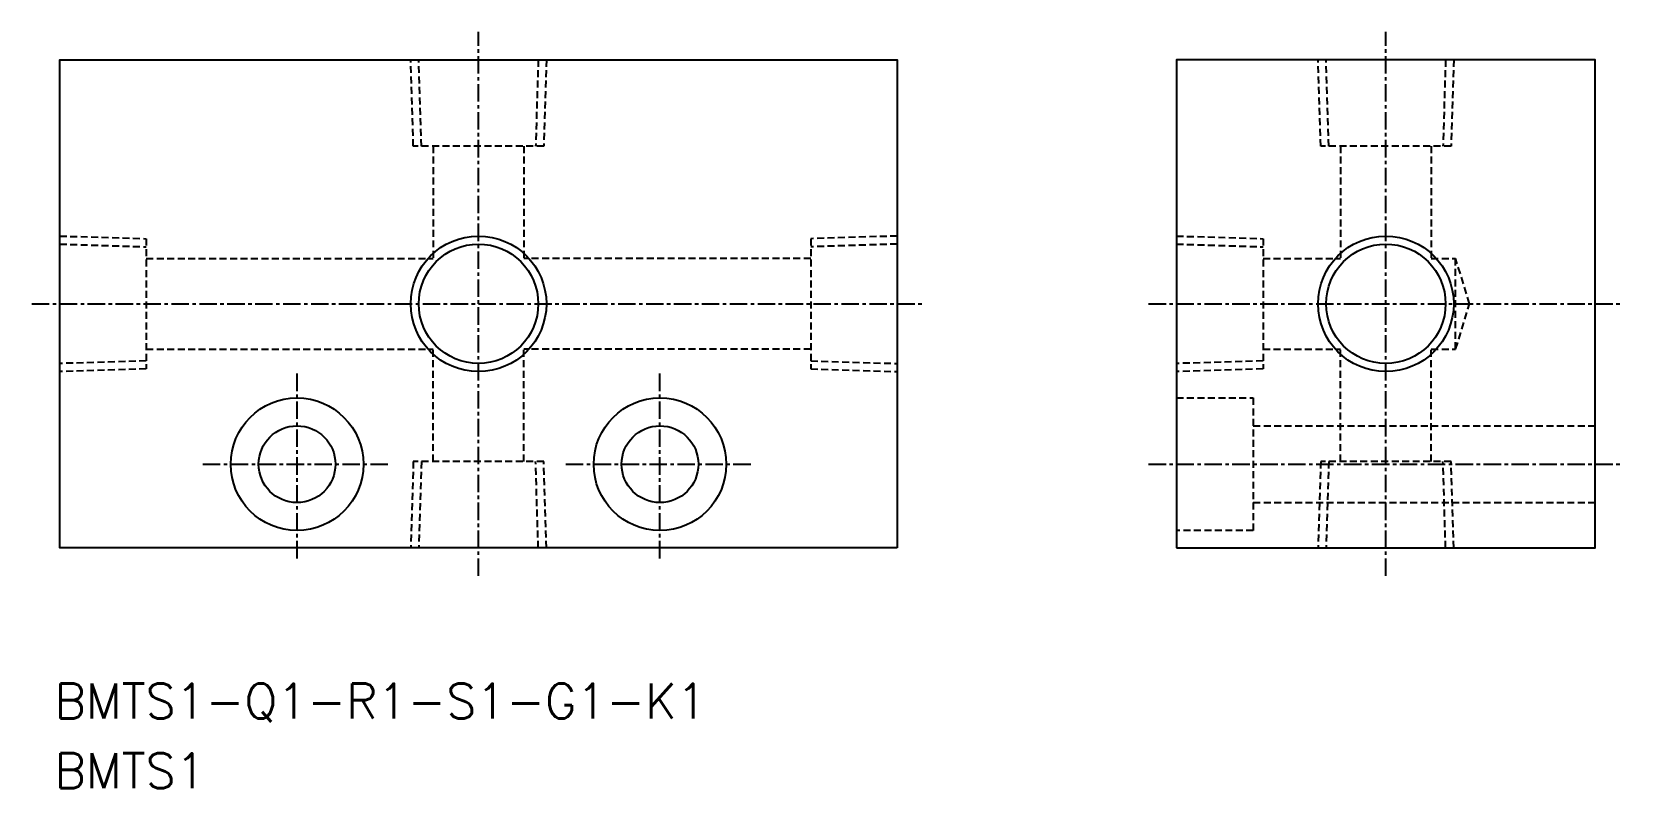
# Model space of a CAD drawing. Extents: x 75 to 189, y 70 to 124.
import ezdxf
from ezdxf.enums import TextEntityAlignment as Align

# ---------------------------------------------------------------- set-up
doc = ezdxf.new("R2010")
doc.units = 0
doc.linetypes.add('CENTER', pattern=[2, 1.25, -0.25, 0.25, -0.25])
doc.linetypes.add('DASHED', pattern=[0.75, 0.5, -0.25])
doc.layers.get('0').update_dxf_attribs({"linetype": 'CONTINUOUS'})
doc.layers.add('CENTER', color=1, linetype='CENTER')
doc.styles.get("Standard").update_dxf_attribs({"font": 'txt.shx', "bigfont": 'extfont.shx'})

msp = doc.modelspace()

# ---------------------------------------------------------------- linework, layer by layer
at = {"color": 3, "linetype": 'DASHED'}
for p, q in [((102.33, 116.3), (102.14, 122.5)), ((102.91, 116.3), (102.72, 122.5)), ((111.28, 122.5), (111.09, 116.3)), ((111.86, 122.5), (111.67, 116.3)), ((167.33, 116.3), (167.14, 122.5)), ((167.91, 116.3), (167.72, 122.5)), ((176.28, 122.5), (176.09, 116.3)), ((176.86, 122.5), (176.67, 116.3)), ((111.67, 116.3), (102.33, 116.3)), ((103.75, 116.3), (103.75, 108.25)), ((110.25, 116.3), (110.25, 108.25)), ((176.67, 116.3), (167.33, 116.3)), ((168.75, 116.3), (168.75, 108.25)), ((175.25, 116.3), (175.25, 108.25)), ((77, 109.86), (83.2, 109.67)), ((83.2, 109.67), (83.2, 100.33)), ((137, 109.86), (130.8, 109.67)), ((130.8, 109.67), (130.8, 100.33)), ((157, 109.86), (163.2, 109.67)), ((163.2, 109.67), (163.2, 100.33)), ((77, 109.28), (83.2, 109.09)), ((137, 109.28), (130.8, 109.09)), ((157, 109.28), (163.2, 109.09)), ((83.2, 108.25), (103.75, 108.25)), ((130.8, 108.25), (110.25, 108.25)), ((163.2, 108.25), (168.75, 108.25)), ((175.25, 108.25), (177, 108.25)), ((177, 101.75), (177, 108.25)), ((178, 105), (177, 108.25)), ((177, 101.75), (178, 105)), ((83.2, 101.75), (103.75, 101.75)), ((103.75, 93.7), (103.75, 101.75)), ((130.8, 101.75), (110.25, 101.75)), ((110.25, 93.7), (110.25, 101.75)), ((163.2, 101.75), (168.75, 101.75)), ((168.75, 93.7), (168.75, 101.75)), ((175.25, 93.7), (175.25, 101.75)), ((175.25, 101.75), (177, 101.75)), ((83.2, 100.91), (77, 100.72)), ((83.2, 100.33), (77, 100.14)), ((130.8, 100.91), (137, 100.72)), ((130.8, 100.33), (137, 100.14)), ((163.2, 100.91), (157, 100.72)), ((163.2, 100.33), (157, 100.14)), ((157, 98.25), (162.5, 98.25)), ((162.5, 98.25), (162.5, 88.75)), ((162.5, 96.25), (187, 96.25)), ((102.33, 93.7), (102.14, 87.5)), ((111.67, 93.7), (102.33, 93.7)), ((102.91, 93.7), (102.72, 87.5)), ((111.28, 87.5), (111.09, 93.7)), ((111.86, 87.5), (111.67, 93.7)), ((167.33, 93.7), (167.14, 87.5)), ((176.67, 93.7), (167.33, 93.7)), ((167.91, 93.7), (167.72, 87.5)), ((176.28, 87.5), (176.09, 93.7)), ((176.86, 87.5), (176.67, 93.7)), ((162.5, 90.75), (187, 90.75)), ((162.5, 88.75), (157, 88.75))]:
    msp.add_line(p, q, dxfattribs=at)
at = {"color": 7, "linetype": 'CONTINUOUS'}
for points in [[(137, 87.5), (77, 87.5), (77, 122.5), (137, 122.5)], [(157, 87.5), (187, 87.5), (187, 122.5), (157, 122.5)]]:
    msp.add_lwpolyline(points, close=True, dxfattribs=at)
at = {"color": 3, "linetype": 'CONTINUOUS'}
for centre in [(107, 105), (172, 105)]:
    msp.add_circle(centre, 4.86, dxfattribs=at)
at = {"color": 7, "linetype": 'CONTINUOUS'}
for centre, radius in [((107, 105), 4.28), ((172, 105), 4.28), ((94, 93.5), 4.75), ((120, 93.5), 4.75), ((94, 93.5), 2.75), ((120, 93.5), 2.75)]:
    msp.add_circle(centre, radius, dxfattribs=at)
at = {"layer": 'CENTER', "color": 1, "linetype": 'CENTER'}
for p, q in [((107, 85.5), (107, 124.5)), ((172, 85.5), (172, 124.5)), ((75, 105), (139, 105)), ((155, 105), (189, 105)), ((94, 86.75), (94, 100.25)), ((120, 86.75), (120, 100.25)), ((87.25, 93.5), (100.75, 93.5)), ((113.25, 93.5), (126.75, 93.5)), ((155, 93.5), (189, 93.5))]:
    msp.add_line(p, q, dxfattribs=at)

# ---------------------------------------------------------------- texts
at = {"color": 7, "linetype": 'CONTINUOUS'}
for s, p in [('BMTS1-Q1-R1-S1-G1-K1', (76.62, 76.53)), ('BMTS1', (76.62, 71.53))]:
    msp.add_text(s, height=2.5, dxfattribs=at).set_placement(p, align=Align.MIDDLE_LEFT)

doc.saveas('drawing.dxf')
